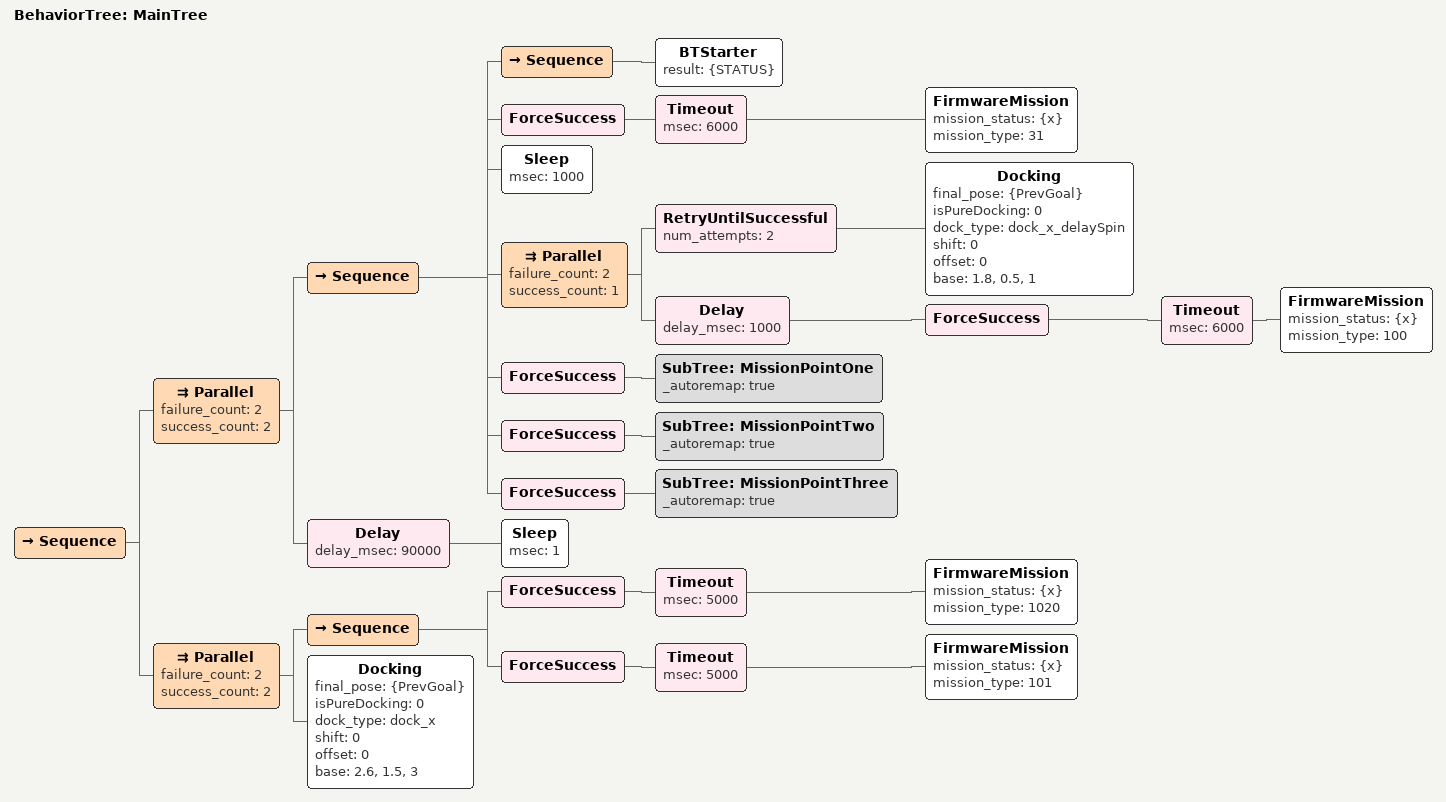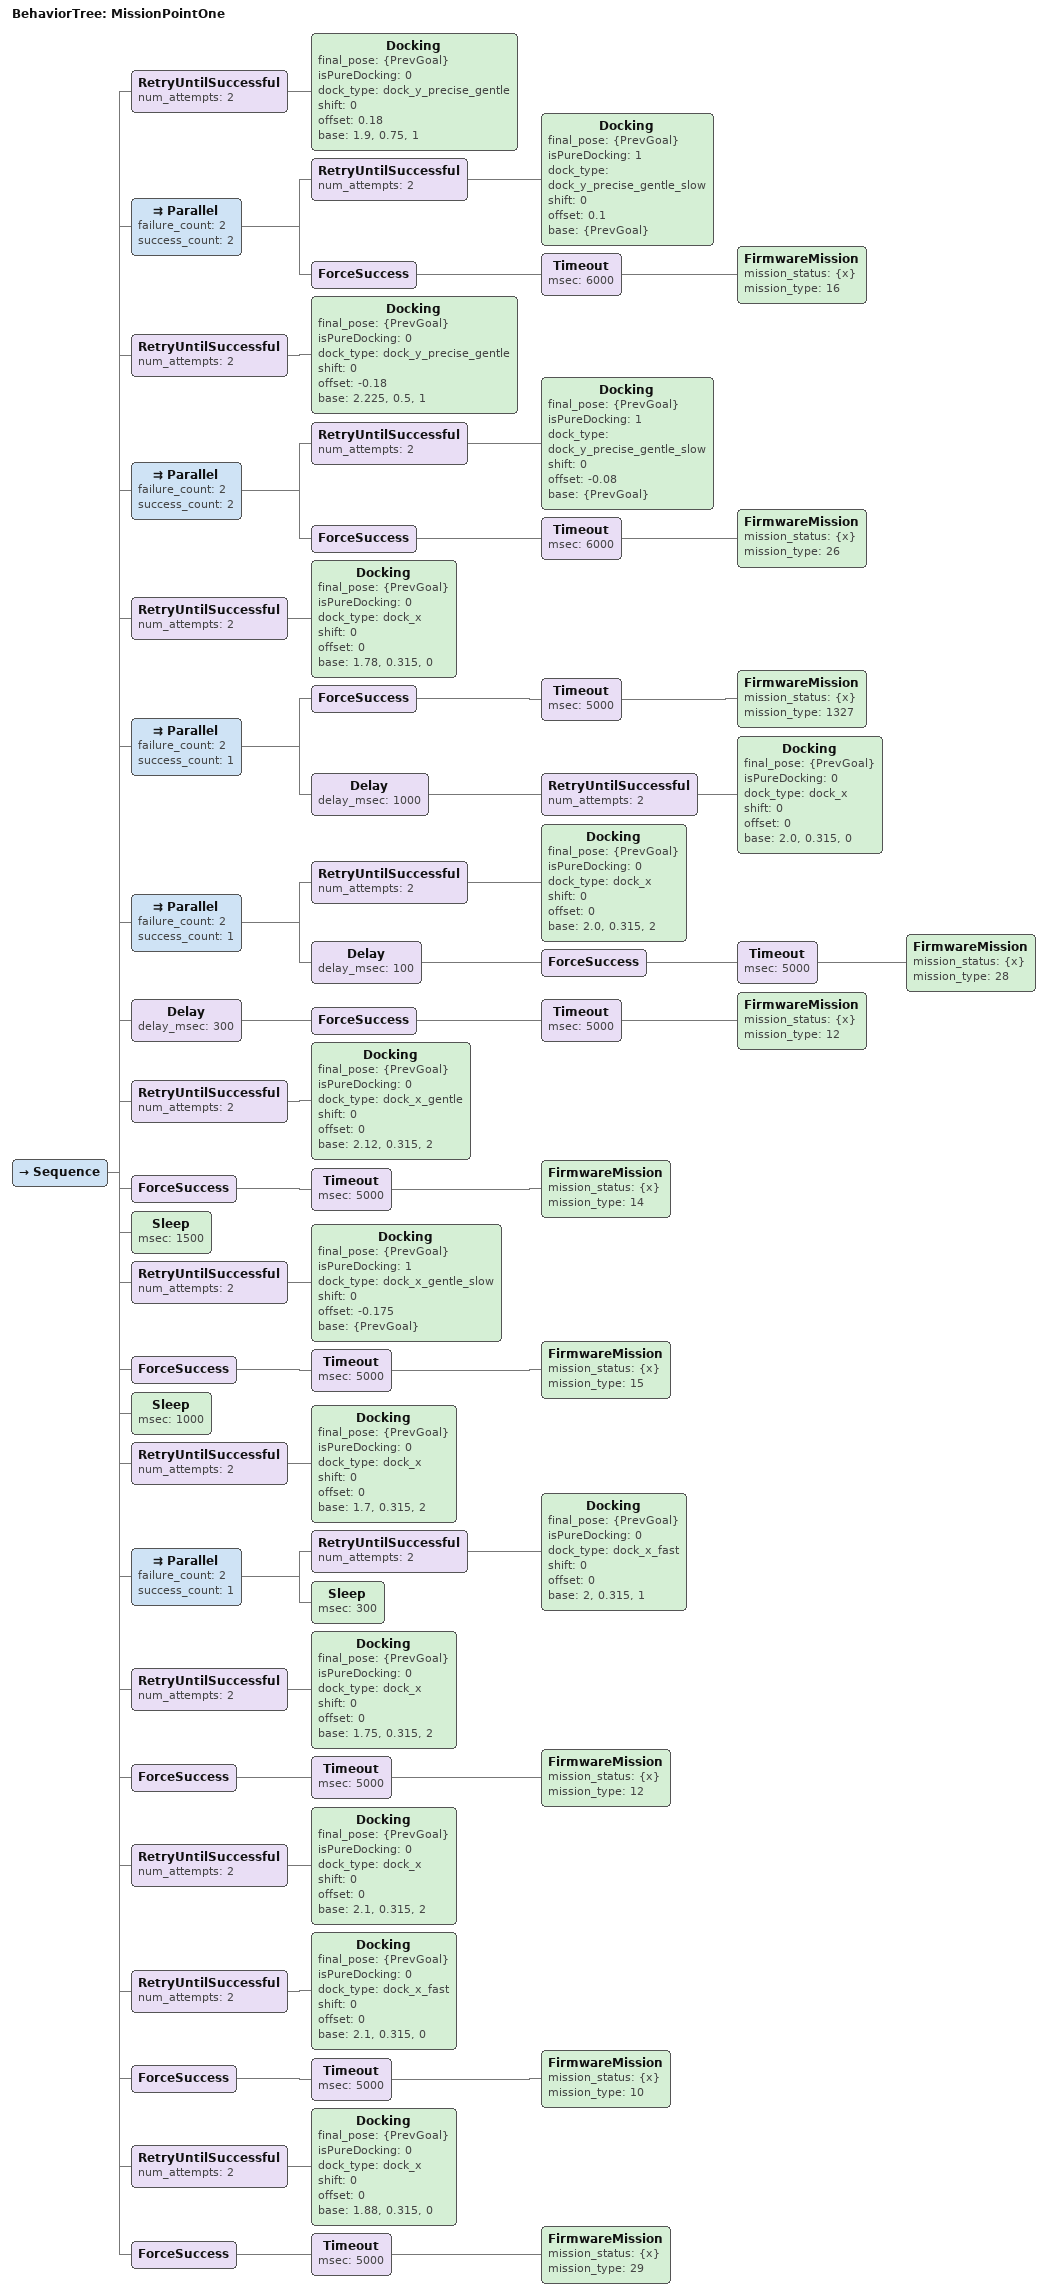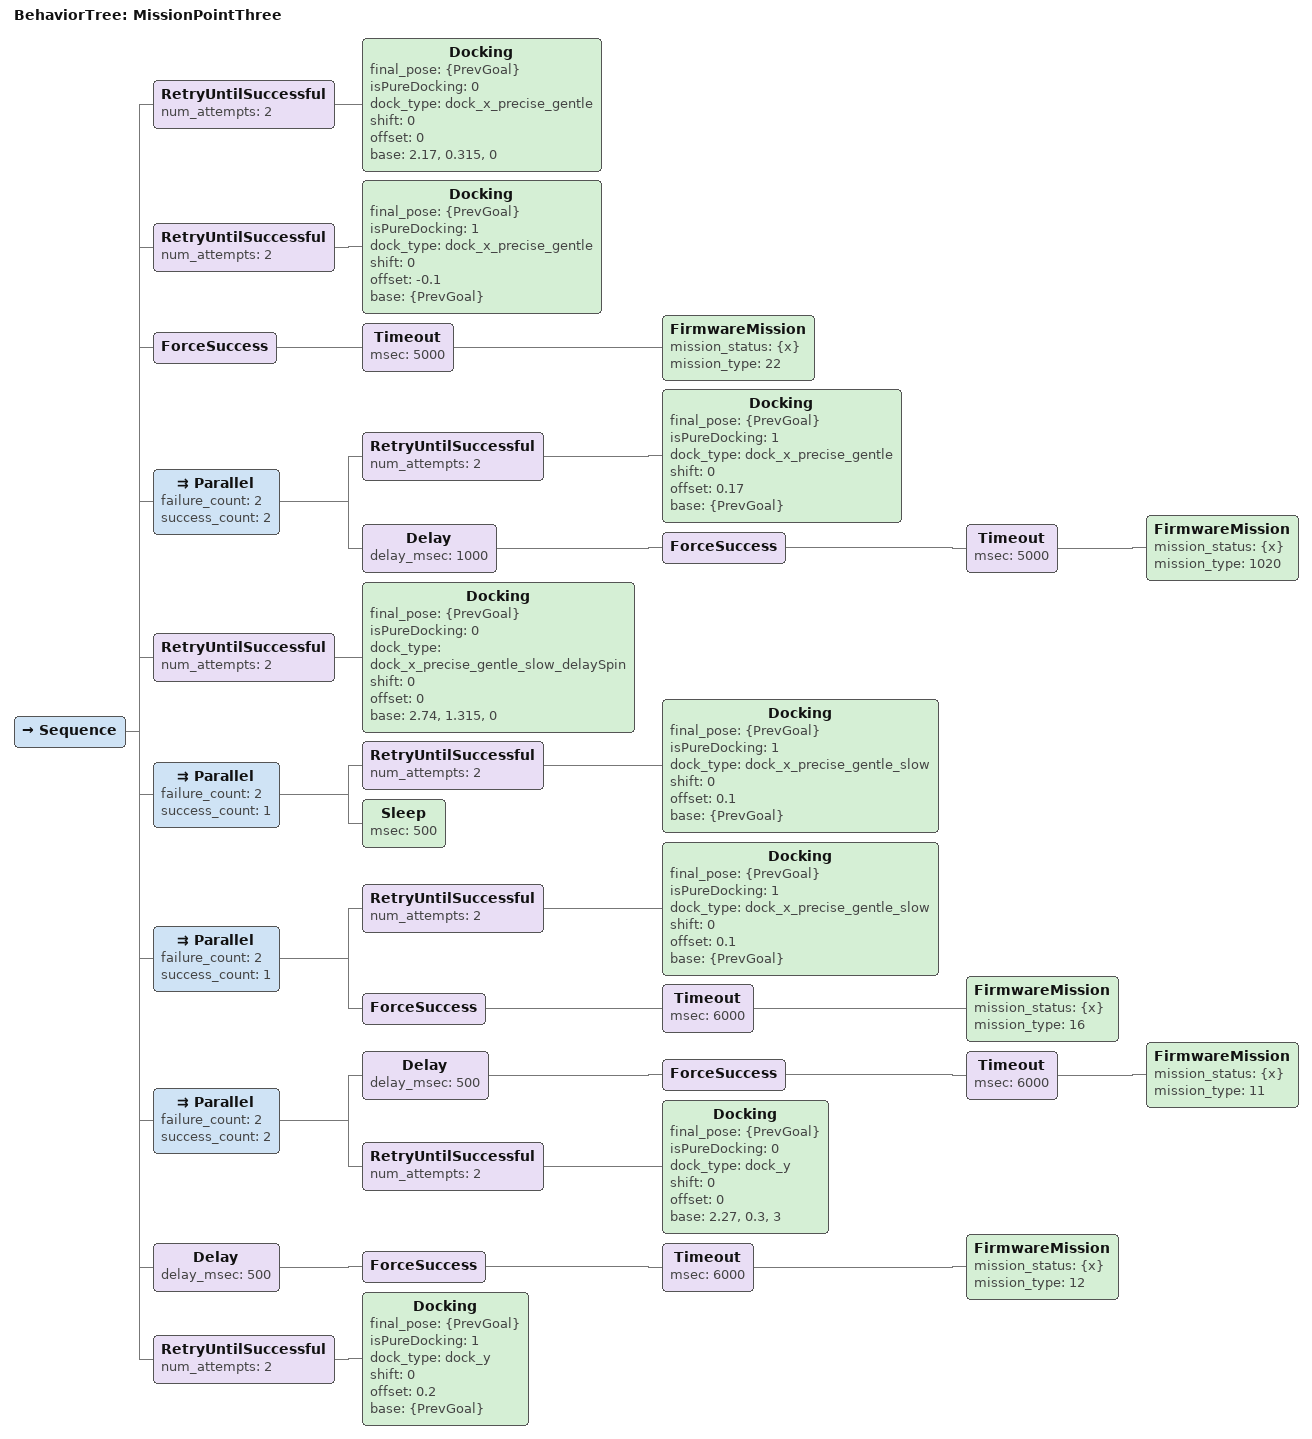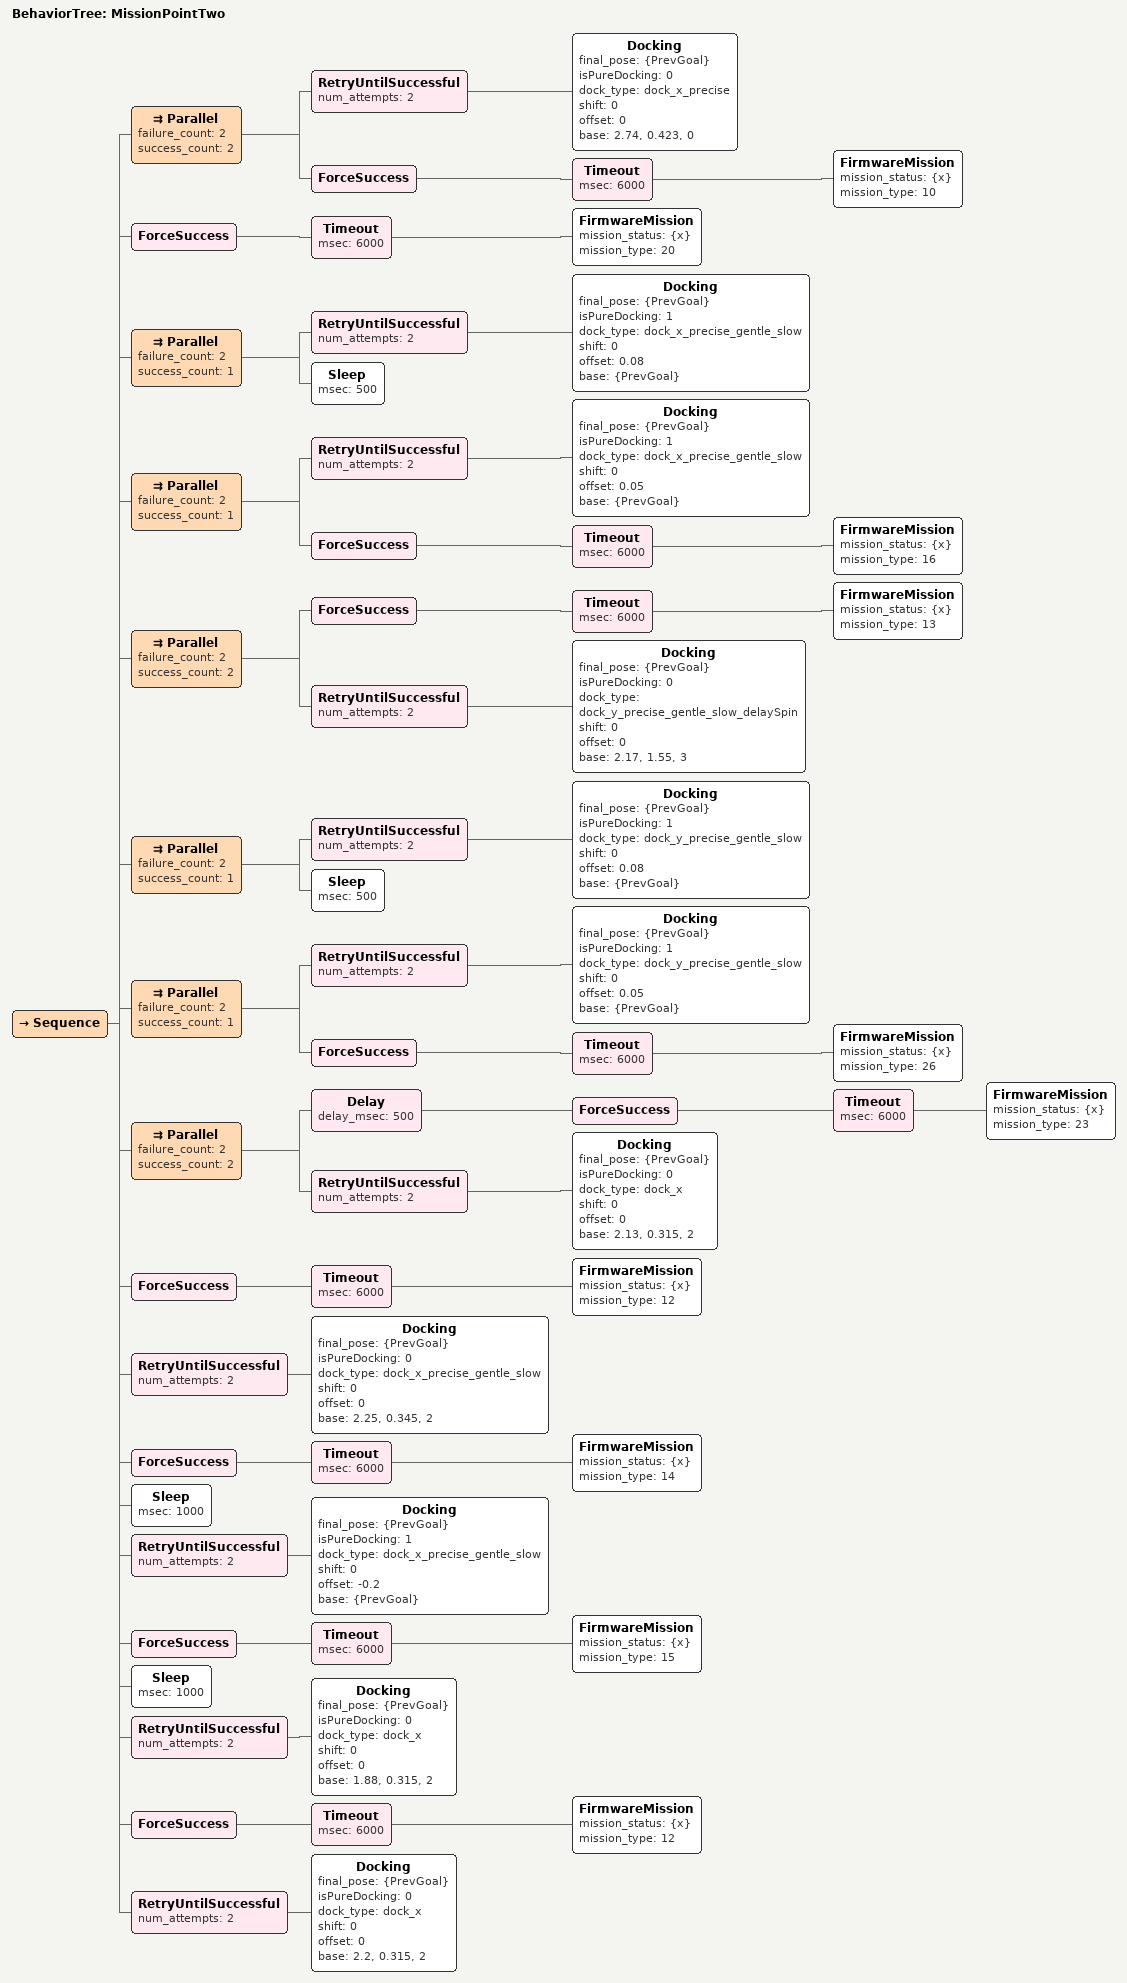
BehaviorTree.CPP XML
<?xml version="1.0" encoding="UTF-8"?>
<root BTCPP_format="4">
  <BehaviorTree ID="MainTree">
    <Sequence>
      <Parallel failure_count="2"
                success_count="2">
        <Sequence>
          <Sequence>
            <BTStarter result="{STATUS}"/>
          </Sequence>
          <ForceSuccess>
            <Timeout msec="6000">
              <FirmwareMission mission_status="{x}"
                               mission_type="31"/>
            </Timeout>
          </ForceSuccess>
          <Sleep msec="1000"/>
          <Parallel failure_count="2"
                    success_count="1">
            <RetryUntilSuccessful num_attempts="2">
              <Docking final_pose="{PrevGoal}"
                       isPureDocking="0"
                       dock_type="dock_x_delaySpin"
                       shift="0"
                       offset="0"
                       base="1.8, 0.5, 1"/>
            </RetryUntilSuccessful>
            <Delay delay_msec="1000">
              <ForceSuccess>
                <Timeout msec="6000">
                  <FirmwareMission mission_status="{x}"
                                   mission_type="100"/>
                </Timeout>
              </ForceSuccess>
            </Delay>
          </Parallel>
          <ForceSuccess>
            <SubTree ID="MissionPointOne"
                     _autoremap="true"/>
          </ForceSuccess>
          <ForceSuccess>
            <SubTree ID="MissionPointTwo"
                     _autoremap="true"/>
          </ForceSuccess>
          <ForceSuccess>
            <SubTree ID="MissionPointThree"
                     _autoremap="true"/>
          </ForceSuccess>
        </Sequence>
        <Delay delay_msec="90000">
          <Sleep msec="1"/>
        </Delay>
      </Parallel>
      <Parallel failure_count="2"
                success_count="2">
        <Sequence>
          <ForceSuccess>
            <Timeout msec="5000">
              <FirmwareMission mission_status="{x}"
                               mission_type="1020"/>
            </Timeout>
          </ForceSuccess>
          <ForceSuccess>
            <Timeout msec="5000">
              <FirmwareMission mission_status="{x}"
                               mission_type="101"/>
            </Timeout>
          </ForceSuccess>
        </Sequence>
        <Docking final_pose="{PrevGoal}"
                 isPureDocking="0"
                 dock_type="dock_x"
                 shift="0"
                 offset="0"
                 base="2.6, 1.5, 3"/>
      </Parallel>
    </Sequence>
  </BehaviorTree>

  <BehaviorTree ID="MissionPointOne">
    <Sequence>
      <RetryUntilSuccessful num_attempts="2">
        <Docking final_pose="{PrevGoal}"
                 isPureDocking="0"
                 dock_type="dock_y_precise_gentle"
                 shift="0"
                 offset="0.18"
                 base="1.9, 0.75, 1"/>
      </RetryUntilSuccessful>
      <Parallel failure_count="2"
                success_count="2">
        <RetryUntilSuccessful num_attempts="2">
          <Docking final_pose="{PrevGoal}"
                   isPureDocking="1"
                   dock_type="dock_y_precise_gentle_slow"
                   shift="0"
                   offset="0.1"
                   base="{PrevGoal}"/>
        </RetryUntilSuccessful>
        <ForceSuccess>
          <Timeout msec="6000">
            <FirmwareMission mission_status="{x}"
                             mission_type="16"/>
          </Timeout>
        </ForceSuccess>
      </Parallel>
      <RetryUntilSuccessful num_attempts="2">
        <Docking final_pose="{PrevGoal}"
                 isPureDocking="0"
                 dock_type="dock_y_precise_gentle"
                 shift="0"
                 offset="-0.18"
                 base="2.225, 0.5, 1"/>
      </RetryUntilSuccessful>
      <Parallel failure_count="2"
                success_count="2">
        <RetryUntilSuccessful num_attempts="2">
          <Docking final_pose="{PrevGoal}"
                   isPureDocking="1"
                   dock_type="dock_y_precise_gentle_slow"
                   shift="0"
                   offset="-0.08"
                   base="{PrevGoal}"/>
        </RetryUntilSuccessful>
        <ForceSuccess>
          <Timeout msec="6000">
            <FirmwareMission mission_status="{x}"
                             mission_type="26"/>
          </Timeout>
        </ForceSuccess>
      </Parallel>
      <RetryUntilSuccessful num_attempts="2">
        <Docking final_pose="{PrevGoal}"
                 isPureDocking="0"
                 dock_type="dock_x"
                 shift="0"
                 offset="0"
                 base="1.78, 0.315, 0"/>
      </RetryUntilSuccessful>
      <Parallel failure_count="2"
                success_count="1">
        <ForceSuccess>
          <Timeout msec="5000">
            <FirmwareMission mission_status="{x}"
                             mission_type="1327"/>
          </Timeout>
        </ForceSuccess>
        <Delay delay_msec="1000">
          <RetryUntilSuccessful num_attempts="2">
            <Docking final_pose="{PrevGoal}"
                     isPureDocking="0"
                     dock_type="dock_x"
                     shift="0"
                     offset="0"
                     base="2.0, 0.315, 0"/>
          </RetryUntilSuccessful>
        </Delay>
      </Parallel>
      <Parallel failure_count="2"
                success_count="1">
        <RetryUntilSuccessful num_attempts="2">
          <Docking final_pose="{PrevGoal}"
                   isPureDocking="0"
                   dock_type="dock_x"
                   shift="0"
                   offset="0"
                   base="2.0, 0.315, 2"/>
        </RetryUntilSuccessful>
        <Delay delay_msec="100">
          <ForceSuccess>
            <Timeout msec="5000">
              <FirmwareMission mission_status="{x}"
                               mission_type="28"/>
            </Timeout>
          </ForceSuccess>
        </Delay>
      </Parallel>
      <Delay delay_msec="300">
        <ForceSuccess>
          <Timeout msec="5000">
            <FirmwareMission mission_status="{x}"
                             mission_type="12"/>
          </Timeout>
        </ForceSuccess>
      </Delay>
      <RetryUntilSuccessful num_attempts="2">
        <Docking final_pose="{PrevGoal}"
                 isPureDocking="0"
                 dock_type="dock_x_gentle"
                 shift="0"
                 offset="0"
                 base="2.12, 0.315, 2"/>
      </RetryUntilSuccessful>
      <ForceSuccess>
        <Timeout msec="5000">
          <FirmwareMission mission_status="{x}"
                           mission_type="14"/>
        </Timeout>
      </ForceSuccess>
      <Sleep msec="1500"/>
      <RetryUntilSuccessful num_attempts="2">
        <Docking final_pose="{PrevGoal}"
                 isPureDocking="1"
                 dock_type="dock_x_gentle_slow"
                 shift="0"
                 offset="-0.175"
                 base="{PrevGoal}"/>
      </RetryUntilSuccessful>
      <ForceSuccess>
        <Timeout msec="5000">
          <FirmwareMission mission_status="{x}"
                           mission_type="15"/>
        </Timeout>
      </ForceSuccess>
      <Sleep msec="1000"/>
      <RetryUntilSuccessful num_attempts="2">
        <Docking final_pose="{PrevGoal}"
                 isPureDocking="0"
                 dock_type="dock_x"
                 shift="0"
                 offset="0"
                 base="1.7, 0.315, 2"/>
      </RetryUntilSuccessful>
      <Parallel failure_count="2"
                success_count="1">
        <RetryUntilSuccessful num_attempts="2">
          <Docking final_pose="{PrevGoal}"
                   isPureDocking="0"
                   dock_type="dock_x_fast"
                   shift="0"
                   offset="0"
                   base="2, 0.315, 1"/>
        </RetryUntilSuccessful>
        <Sleep msec="300"/>
      </Parallel>
      <RetryUntilSuccessful num_attempts="2">
        <Docking final_pose="{PrevGoal}"
                 isPureDocking="0"
                 dock_type="dock_x"
                 shift="0"
                 offset="0"
                 base="1.75, 0.315, 2"/>
      </RetryUntilSuccessful>
      <ForceSuccess>
        <Timeout msec="5000">
          <FirmwareMission mission_status="{x}"
                           mission_type="12"/>
        </Timeout>
      </ForceSuccess>
      <RetryUntilSuccessful num_attempts="2">
        <Docking final_pose="{PrevGoal}"
                 isPureDocking="0"
                 dock_type="dock_x"
                 shift="0"
                 offset="0"
                 base="2.1, 0.315, 2"/>
      </RetryUntilSuccessful>
      <RetryUntilSuccessful num_attempts="2">
        <Docking final_pose="{PrevGoal}"
                 isPureDocking="0"
                 dock_type="dock_x_fast"
                 shift="0"
                 offset="0"
                 base="2.1, 0.315, 0"/>
      </RetryUntilSuccessful>
      <ForceSuccess>
        <Timeout msec="5000">
          <FirmwareMission mission_status="{x}"
                           mission_type="10"/>
        </Timeout>
      </ForceSuccess>
      <RetryUntilSuccessful num_attempts="2">
        <Docking final_pose="{PrevGoal}"
                 isPureDocking="0"
                 dock_type="dock_x"
                 shift="0"
                 offset="0"
                 base="1.88, 0.315, 0"/>
      </RetryUntilSuccessful>
      <ForceSuccess>
        <Timeout msec="5000">
          <FirmwareMission mission_status="{x}"
                           mission_type="29"/>
        </Timeout>
      </ForceSuccess>
    </Sequence>
  </BehaviorTree>

  <BehaviorTree ID="MissionPointThree">
    <Sequence>
      <RetryUntilSuccessful num_attempts="2">
        <Docking final_pose="{PrevGoal}"
                 isPureDocking="0"
                 dock_type="dock_x_precise_gentle"
                 shift="0"
                 offset="0"
                 base="2.17, 0.315, 0"/>
      </RetryUntilSuccessful>
      <RetryUntilSuccessful num_attempts="2">
        <Docking final_pose="{PrevGoal}"
                 isPureDocking="1"
                 dock_type="dock_x_precise_gentle"
                 shift="0"
                 offset="-0.1"
                 base="{PrevGoal}"/>
      </RetryUntilSuccessful>
      <ForceSuccess>
        <Timeout msec="5000">
          <FirmwareMission mission_status="{x}"
                           mission_type="22"/>
        </Timeout>
      </ForceSuccess>
      <Parallel failure_count="2"
                success_count="2">
        <RetryUntilSuccessful num_attempts="2">
          <Docking final_pose="{PrevGoal}"
                   isPureDocking="1"
                   dock_type="dock_x_precise_gentle"
                   shift="0"
                   offset="0.17"
                   base="{PrevGoal}"/>
        </RetryUntilSuccessful>
        <Delay delay_msec="1000">
          <ForceSuccess>
            <Timeout msec="5000">
              <FirmwareMission mission_status="{x}"
                               mission_type="1020"/>
            </Timeout>
          </ForceSuccess>
        </Delay>
      </Parallel>
      <RetryUntilSuccessful num_attempts="2">
        <Docking final_pose="{PrevGoal}"
                 isPureDocking="0"
                 dock_type="dock_x_precise_gentle_slow_delaySpin"
                 shift="0"
                 offset="0"
                 base="2.74, 1.315, 0"/>
      </RetryUntilSuccessful>
      <Parallel failure_count="2"
                success_count="1">
        <RetryUntilSuccessful num_attempts="2">
          <Docking final_pose="{PrevGoal}"
                   isPureDocking="1"
                   dock_type="dock_x_precise_gentle_slow"
                   shift="0"
                   offset="0.1"
                   base="{PrevGoal}"/>
        </RetryUntilSuccessful>
        <Sleep msec="500"/>
      </Parallel>
      <Parallel failure_count="2"
                success_count="1">
        <RetryUntilSuccessful num_attempts="2">
          <Docking final_pose="{PrevGoal}"
                   isPureDocking="1"
                   dock_type="dock_x_precise_gentle_slow"
                   shift="0"
                   offset="0.1"
                   base="{PrevGoal}"/>
        </RetryUntilSuccessful>
        <ForceSuccess>
          <Timeout msec="6000">
            <FirmwareMission mission_status="{x}"
                             mission_type="16"/>
          </Timeout>
        </ForceSuccess>
      </Parallel>
      <Parallel failure_count="2"
                success_count="2">
        <Delay delay_msec="500">
          <ForceSuccess>
            <Timeout msec="6000">
              <FirmwareMission mission_status="{x}"
                               mission_type="11"/>
            </Timeout>
          </ForceSuccess>
        </Delay>
        <RetryUntilSuccessful num_attempts="2">
          <Docking final_pose="{PrevGoal}"
                   isPureDocking="0"
                   dock_type="dock_y"
                   shift="0"
                   offset="0"
                   base="2.27, 0.3, 3"/>
        </RetryUntilSuccessful>
      </Parallel>
      <Delay delay_msec="500">
        <ForceSuccess>
          <Timeout msec="6000">
            <FirmwareMission mission_status="{x}"
                             mission_type="12"/>
          </Timeout>
        </ForceSuccess>
      </Delay>
      <RetryUntilSuccessful num_attempts="2">
        <Docking final_pose="{PrevGoal}"
                 isPureDocking="1"
                 dock_type="dock_y"
                 shift="0"
                 offset="0.2"
                 base="{PrevGoal}"/>
      </RetryUntilSuccessful>
    </Sequence>
  </BehaviorTree>

  <BehaviorTree ID="MissionPointTwo">
    <Sequence>
      <Parallel failure_count="2"
                success_count="2">
        <RetryUntilSuccessful num_attempts="2">
          <Docking final_pose="{PrevGoal}"
                   isPureDocking="0"
                   dock_type="dock_x_precise"
                   shift="0"
                   offset="0"
                   base="2.74, 0.423, 0"/>
        </RetryUntilSuccessful>
        <ForceSuccess>
          <Timeout msec="6000">
            <FirmwareMission mission_status="{x}"
                             mission_type="10"/>
          </Timeout>
        </ForceSuccess>
      </Parallel>
      <ForceSuccess>
        <Timeout msec="6000">
          <FirmwareMission mission_status="{x}"
                           mission_type="20"/>
        </Timeout>
      </ForceSuccess>
      <Parallel failure_count="2"
                success_count="1">
        <RetryUntilSuccessful num_attempts="2">
          <Docking final_pose="{PrevGoal}"
                   isPureDocking="1"
                   dock_type="dock_x_precise_gentle_slow"
                   shift="0"
                   offset="0.08"
                   base="{PrevGoal}"/>
        </RetryUntilSuccessful>
        <Sleep msec="500"/>
      </Parallel>
      <Parallel failure_count="2"
                success_count="1">
        <RetryUntilSuccessful num_attempts="2">
          <Docking final_pose="{PrevGoal}"
                   isPureDocking="1"
                   dock_type="dock_x_precise_gentle_slow"
                   shift="0"
                   offset="0.05"
                   base="{PrevGoal}"/>
        </RetryUntilSuccessful>
        <ForceSuccess>
          <Timeout msec="6000">
            <FirmwareMission mission_status="{x}"
                             mission_type="16"/>
          </Timeout>
        </ForceSuccess>
      </Parallel>
      <Parallel failure_count="2"
                success_count="2">
        <ForceSuccess>
          <Timeout msec="6000">
            <FirmwareMission mission_status="{x}"
                             mission_type="13"/>
          </Timeout>
        </ForceSuccess>
        <RetryUntilSuccessful num_attempts="2">
          <Docking final_pose="{PrevGoal}"
                   isPureDocking="0"
                   dock_type="dock_y_precise_gentle_slow_delaySpin"
                   shift="0"
                   offset="0"
                   base="2.17, 1.55, 3"/>
        </RetryUntilSuccessful>
      </Parallel>
      <Parallel failure_count="2"
                success_count="1">
        <RetryUntilSuccessful num_attempts="2">
          <Docking final_pose="{PrevGoal}"
                   isPureDocking="1"
                   dock_type="dock_y_precise_gentle_slow"
                   shift="0"
                   offset="0.08"
                   base="{PrevGoal}"/>
        </RetryUntilSuccessful>
        <Sleep msec="500"/>
      </Parallel>
      <Parallel failure_count="2"
                success_count="1">
        <RetryUntilSuccessful num_attempts="2">
          <Docking final_pose="{PrevGoal}"
                   isPureDocking="1"
                   dock_type="dock_y_precise_gentle_slow"
                   shift="0"
                   offset="0.05"
                   base="{PrevGoal}"/>
        </RetryUntilSuccessful>
        <ForceSuccess>
          <Timeout msec="6000">
            <FirmwareMission mission_status="{x}"
                             mission_type="26"/>
          </Timeout>
        </ForceSuccess>
      </Parallel>
      <Parallel failure_count="2"
                success_count="2">
        <Delay delay_msec="500">
          <ForceSuccess>
            <Timeout msec="6000">
              <FirmwareMission mission_status="{x}"
                               mission_type="23"/>
            </Timeout>
          </ForceSuccess>
        </Delay>
        <RetryUntilSuccessful num_attempts="2">
          <Docking final_pose="{PrevGoal}"
                   isPureDocking="0"
                   dock_type="dock_x"
                   shift="0"
                   offset="0"
                   base="2.13, 0.315, 2"/>
        </RetryUntilSuccessful>
      </Parallel>
      <ForceSuccess>
        <Timeout msec="6000">
          <FirmwareMission mission_status="{x}"
                           mission_type="12"/>
        </Timeout>
      </ForceSuccess>
      <RetryUntilSuccessful num_attempts="2">
        <Docking final_pose="{PrevGoal}"
                 isPureDocking="0"
                 dock_type="dock_x_precise_gentle_slow"
                 shift="0"
                 offset="0"
                 base="2.25, 0.345, 2"/>
      </RetryUntilSuccessful>
      <ForceSuccess>
        <Timeout msec="6000">
          <FirmwareMission mission_status="{x}"
                           mission_type="14"/>
        </Timeout>
      </ForceSuccess>
      <Sleep msec="1000"/>
      <RetryUntilSuccessful num_attempts="2">
        <Docking final_pose="{PrevGoal}"
                 isPureDocking="1"
                 dock_type="dock_x_precise_gentle_slow"
                 shift="0"
                 offset="-0.2"
                 base="{PrevGoal}"/>
      </RetryUntilSuccessful>
      <ForceSuccess>
        <Timeout msec="6000">
          <FirmwareMission mission_status="{x}"
                           mission_type="15"/>
        </Timeout>
      </ForceSuccess>
      <Sleep msec="1000"/>
      <RetryUntilSuccessful num_attempts="2">
        <Docking final_pose="{PrevGoal}"
                 isPureDocking="0"
                 dock_type="dock_x"
                 shift="0"
                 offset="0"
                 base="1.88, 0.315, 2"/>
      </RetryUntilSuccessful>
      <ForceSuccess>
        <Timeout msec="6000">
          <FirmwareMission mission_status="{x}"
                           mission_type="12"/>
        </Timeout>
      </ForceSuccess>
      <RetryUntilSuccessful num_attempts="2">
        <Docking final_pose="{PrevGoal}"
                 isPureDocking="0"
                 dock_type="dock_x"
                 shift="0"
                 offset="0"
                 base="2.2, 0.315, 2"/>
      </RetryUntilSuccessful>
    </Sequence>
  </BehaviorTree>

</root>
